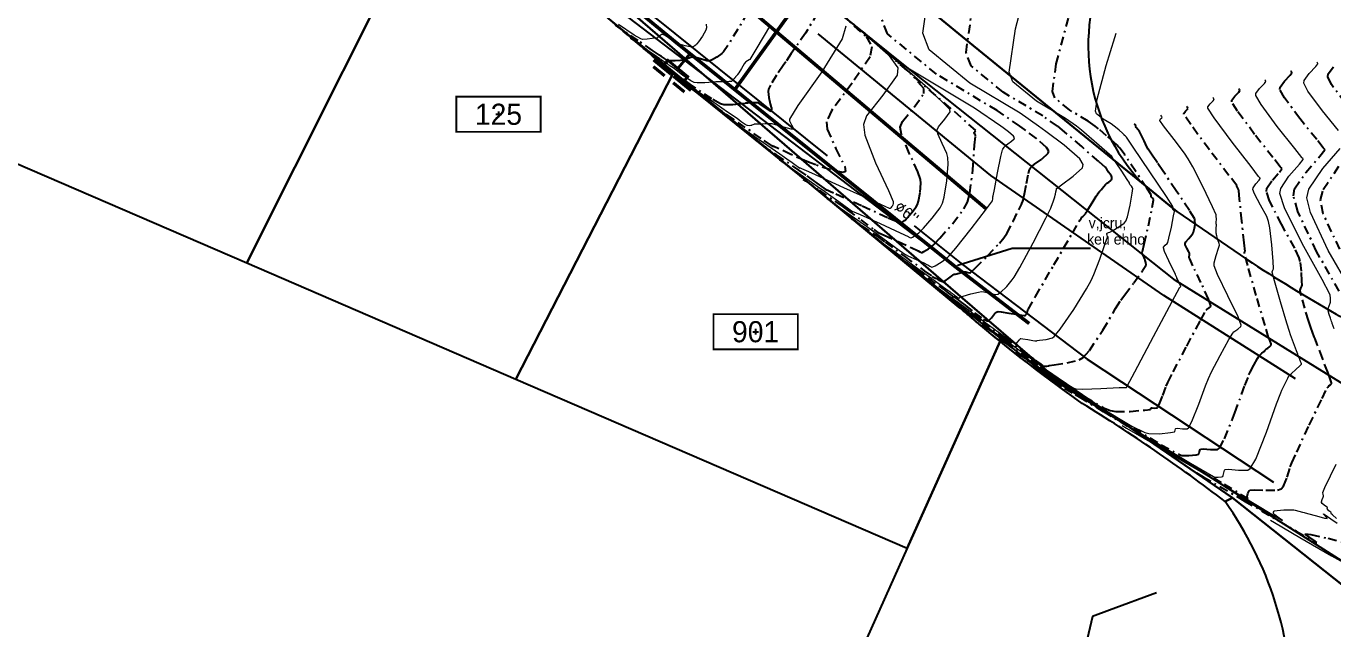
# Model space of a CAD drawing. Header units: metres. Extents: x 222509 to 223547, y 765290 to 766147.
# Drawn here: x 223245.2 to 223319.5, y 765705.2 to 765739.5 of the extents above; entities that cross this region are included whole.
import ezdxf
from ezdxf import colors
from ezdxf.entities.mleader import LeaderData, LeaderLine
from ezdxf.enums import TextEntityAlignment as Align
from ezdxf.math import Vec2, Vec3

# ---------------------------------------------------------------- set-up
doc = ezdxf.new("R2010")
doc.units = ezdxf.units.M
doc.linetypes.add('DASHDOT', pattern=[1, 0.5, -0.25, 0, -0.25])
doc.linetypes.add('DASHED', pattern=[19.05, 12.7, -6.35])
for name, color, linetype in [('Biuv-Kayam', 246, 'DASHED'), ('M2602', 8, 'Continuous'), ('maim kayam', 140, 'DASHED'), ('maim metuhnan', 150, 'Continuous'), ('maim metuhnan 2', 150, 'Continuous'), ('maim metuhnan 4', 150, 'Continuous'), ('maim metuhnan 6', 150, 'Continuous'), ('Maim-Kayam-Betol', 140, 'reka-biyuv$0$Reka_new$0$X_LINE-DASH2'), ('pcell', 160, 'Continuous'), ('scellno', 160, 'Continuous'), ('text-maim', 13, 'Continuous')]:
    doc.layers.add(name, color=color, linetype=linetype)
for name, color, linetype, lineweight in [('M1506', 250, 'Continuous', 25), ('M1507', 250, 'Continuous', 20), ('M1510', 8, 'Continuous', 25), ('M2401', 8, 'DASHED', 25), ('M2404', 8, 'DASHED', 25), ('M2605', 8, 'Continuous', 25)]:
    doc.layers.add(name, color=color, linetype=linetype, lineweight=lineweight)
doc.styles.add('HEBTXT', font='HEBTXT.SHX', dxfattribs={"width": 0.86})
doc.styles.add('MIRYM', font='mirym.shx')
doc.styles.add('reka-biyuv$0$Reka_new$0$STANDARD', font='HEB')
doc.styles.add('S_COMPLEX', font='complex')
doc.styles.get("Standard").update_dxf_attribs({"font": 'arial.ttf'})
doc.linetypes.add('reka-biyuv$0$Reka_new$0$X_LINE-DASH2', pattern='A,0.5,-0.25,0.5,-0.0002,["X",reka-biyuv$0$Reka_new$0$STANDARD,S=0.3,R=0,X=0,Y=-0.14],-0.2', length=1.4502)

# ---------------------------------------------------------------- blocks, each defined once
blk = doc.blocks.new('G$CDE37A9AE')
at = {"layer": 'Biuv-Kayam', "ltscale": 0.05, "const_width": 0.2}
blk.add_lwpolyline([(223256.284, 765764.886), (223275.625, 765749.559), (223299.843, 765729.125)], dxfattribs=at)
blk = doc.blocks.new('A$C50042630')
at = {"layer": 'maim metuhnan', "const_width": 0.18}
for points in [[(-0.649, 0), (0.649, 0)], [(-0.416, 0.3), (0.416, 0.3)]]:
    blk.add_lwpolyline(points, dxfattribs=at)
blk = doc.blocks.new('Cellno')
at = {"color": 2}
for points in [[(-0.4, 0), (0.4, 0)], [(0, 0.4), (0, -0.4)]]:
    blk.add_lwpolyline(points, dxfattribs=at)
at = {"layer": 'scellno', "const_width": 0.25}
blk.add_lwpolyline([(6, 2.5), (-6, 2.5), (-6, -2.5), (6, -2.5)], close=True, dxfattribs=at)
at = {"layer": 'scellno', "style": 'HEBTXT'}
blk.add_attdef('CELLNO', text='', height=3, dxfattribs=at).set_placement((0, 0), align=Align.MIDDLE)
at = {"layer": 'scellno', "style": 'HEBTXT', "flags": 1}
for tag, p in [('CODE', (-0.29, -6)), ('AREA', (0.21, -8.97))]:
    blk.add_attdef(tag, text='', height=2.5, dxfattribs=at).set_placement(p, align=Align.CENTER)
blk = doc.blocks.new('G$C915B2375')
at = {"layer": 'pcell'}
blk.add_lwpolyline([(223345.787, 765687.356), (223313.849, 765712.699), (223303.244, 765719.951), (223298.222, 765724.288), (223270.03, 765748.637), (223262.107, 765755.48), (223242.789, 765770.583), (223241.166, 765771.852), (223222.962, 765788.758), (223218.094, 765793.279), (223213.307, 765797.765), (223158.459, 765847.919)], dxfattribs=at)
for points in [[(223153.64, 765864.204), (223164.879, 765855.599), (223166.249, 765854.347), (223185.394, 765836.845), (223202.838, 765820.9), (223204.001, 765819.834), (223218.774, 765806.329), (223229.851, 765796.177), (223235.984, 765790.507), (223244.354, 765777.812, 0.082779), (223250.192, 765777.768), (223272.504, 765759.967), (223282.06, 765752.337), (223283.728, 765751.005), (223284.674, 765750.238), (223299.106, 765738.398), (223308.679, 765730.611), (223310.675, 765728.987), (223314.643, 765726.262, 0.016108), (223319.745, 765723.151, 0.020548)], [(223242.789, 765770.583), (223262.107, 765755.48), (223270.03, 765748.637), (223298.222, 765724.288), (223303.244, 765719.951), (223313.849, 765712.699), (223313.421, 765712.49, 0.025735), (223305.296, 765718.064, -0.022285), (223298.635, 765723.25, 0.004266), (223298.299, 765723.53), (223289.233, 765731.022), (223283.389, 765735.728, -0.003314), (223282.239, 765736.664, -0.00449), (223280.7, 765737.958, 0.001015), (223278.844, 765739.536), (223277.587, 765740.598), (223271.153, 765745.917), (223270.714, 765746.28), (223260.327, 765754.598), (223254.374, 765757.864), (223238.504, 765766.568)], [(223276.529, 765625.027, 0.248811), (223286.648, 765629.936), (223291.51, 765640.633), (223290.151, 765637.643), (223298.162, 765655.267), (223297.312, 765653.397), (223303.457, 765666.916), (223304.396, 765668.983), (223310.571, 765682.48), (223315.122, 765691.281, 0.114632), (223317.254, 765700.455, 0.155389), (223313.421, 765712.49), (223313.849, 765712.699), (223345.787, 765687.356, 0.34316)]]:
    blk.add_lwpolyline(points, format="xyb", dxfattribs=at)
for points in [[(223299.33, 765752.466), (223304.238, 765766.761), (223311.759, 765788.662), (223316.553, 765786.189), (223322.084, 765783.336), (223324.727, 765781.973), (223322.598, 765775.076), (223318.219, 765776.587), (223311.498, 765757.105), (223306.75, 765743.284, 0.307925), (223308.679, 765730.611), (223310.675, 765728.987), (223310.684, 765728.981), (223310.675, 765728.987), (223308.68, 765730.611), (223299.106, 765738.398), (223284.674, 765750.238), (223284.173, 765750.644), (223284.117, 765750.694), (223284.674, 765750.238), (223286.652, 765748.633, 0.530268)], [(223306.75, 765743.284, 0.307925), (223308.679, 765730.611), (223310.675, 765728.987), (223310.684, 765728.981), (223314.643, 765726.262, 0.016108), (223319.745, 765723.151, 0.020548), (223320.71, 765722.579), (223330.546, 765749.908), (223311.498, 765757.105)], [(223282.029, 765736.838, -0.003882), (223280.7, 765737.958, 0.001015), (223278.844, 765739.536), (223277.587, 765740.598), (223271.153, 765745.917), (223270.714, 765746.28), (223268.716, 765747.88), (223257.783, 765726.052), (223273.084, 765719.442)], [(223298.635, 765723.25, 0.004266), (223298.299, 765723.53), (223289.233, 765731.022), (223283.389, 765735.728, -0.003314), (223282.239, 765736.664, -0.000608), (223282.029, 765736.838), (223273.084, 765719.442), (223295.338, 765709.829), (223300.626, 765721.598, -0.006827)], [(223313.421, 765712.49, 0.025735), (223305.296, 765718.064, -0.015456), (223300.626, 765721.598), (223295.338, 765709.829), (223290.497, 765699.053), (223313.569, 765688.276), (223315.122, 765691.281, 0.114632), (223317.254, 765700.455, 0.155389)]]:
    blk.add_lwpolyline(points, format="xyb", close=True, dxfattribs=at)
blk.add_lwpolyline([(223260.327, 765754.598), (223254.374, 765757.864), (223253.656, 765758.257), (223238.504, 765766.568), (223223.97, 765741.095), (223230.229, 765737.955), (223240.165, 765733.663), (223257.783, 765726.052), (223268.716, 765747.88)], close=True, dxfattribs=at)
at = {"layer": 'scellno', "xscale": 0.4, "yscale": 0.4, "zscale": 0.4}
for p, values in [((223272.099, 765734.51), {'CELLNO': '125'}), ((223286.719, 765722.145), {'CELLNO': '901'})]:
    blk.add_blockref('Cellno', p, dxfattribs=at).add_auto_attribs(values)
blk = doc.blocks.new('G$C1F174877')
at = {"layer": 'M1506', "linetype": 'DASHDOT'}
for points, elevation in [([(223286.248, 765740.3), (223285.719, 765739.348), (223285.135, 765738.422), (223284.886, 765738.067), (223284.792, 765737.966), (223284.51, 765737.75), (223284.203, 765737.584), (223284.078, 765737.545), (223283.955, 765737.547), (223283.638, 765737.638), (223283.316, 765737.742), (223283.187, 765737.762), (223283.1, 765737.752), (223282.883, 765737.682), (223282.666, 765737.603), (223282.578, 765737.581), (223282.456, 765737.567), (223282.148, 765737.547), (223281.843, 765737.544), (223281.723, 765737.551), (223281.692, 765737.56), (223281.623, 765737.607), (223281.557, 765737.662), (223281.53, 765737.683), (223281.482, 765737.716), (223281.363, 765737.797), (223281.245, 765737.878), (223281.197, 765737.91), (223280.865, 765738.137), (223280.04, 765738.699), (223279.215, 765739.262), (223278.884, 765739.489), (223278.757, 765739.577)], 537.25), ([(223290.247, 765740.271), (223289.566, 765739.128), (223288.747, 765737.964), (223288.438, 765737.5), (223288.291, 765737.276), (223287.909, 765736.724), (223287.56, 765736.166), (223287.455, 765735.934), (223287.436, 765735.803), (223287.476, 765735.461), (223287.552, 765735.11), (223287.579, 765734.971), (223287.583, 765734.951), (223287.599, 765734.904), (223287.616, 765734.856), (223287.622, 765734.837), (223287.623, 765734.826), (223287.625, 765734.801), (223287.624, 765734.775), (223287.624, 765734.765), (223287.623, 765734.758), (223287.618, 765734.74), (223287.612, 765734.723), (223287.61, 765734.716), (223287.609, 765734.708), (223287.606, 765734.686), (223287.602, 765734.67), (223287.598, 765734.669), (223287.501, 765734.73), (223287.255, 765734.896), (223287.006, 765735.067), (223286.907, 765735.135), (223286.903, 765735.139), (223286.893, 765735.147), (223286.882, 765735.154), (223286.878, 765735.155), (223286.778, 765735.156), (223286.529, 765735.154), (223286.28, 765735.149), (223286.18, 765735.146), (223286.172, 765735.144), (223286.153, 765735.133), (223286.134, 765735.123), (223286.126, 765735.121), (223285.923, 765735.105), (223285.411, 765735.05), (223284.914, 765735.048), (223284.73, 765735.098), (223284.229, 765735.378), (223283.023, 765736.2), (223281.832, 765737.073), (223281.35, 765737.416), (223281.349, 765737.417), (223281.347, 765737.419), (223281.344, 765737.421), (223281.343, 765737.421), (223281.342, 765737.422), (223281.339, 765737.424), (223281.337, 765737.425), (223281.336, 765737.426), (223281.335, 765737.427), (223281.331, 765737.429), (223281.328, 765737.432), (223281.326, 765737.433), (223281.325, 765737.433), (223281.322, 765737.435), (223281.319, 765737.437), (223281.318, 765737.438), (223281.31, 765737.444), (223281.29, 765737.458), (223281.27, 765737.471), (223281.262, 765737.477), (223281.258, 765737.479), (223281.251, 765737.485), (223281.243, 765737.49), (223281.24, 765737.492), (223281.24, 765737.492), (223281.239, 765737.493), (223281.239, 765737.493), (223281.239, 765737.493)], 537.75), ([(223291.489, 765740.263), (223293.007, 765738.924), (223293.334, 765738.34), (223293.229, 765737.778), (223292.204, 765736.273), (223291.035, 765734.711), (223290.749, 765734.078), (223290.79, 765733.659), (223291.292, 765732.541), (223291.796, 765731.53), (223291.839, 765731.247), (223291.691, 765731.19), (223290.979, 765731.343), (223290.136, 765731.632), (223289.824, 765731.746), (223289.507, 765731.871), (223288.726, 765732.226), (223287.964, 765732.588), (223287.67, 765732.721), (223287.668, 765732.719), (223287.697, 765732.686), (223287.733, 765732.65), (223287.737, 765732.644), (223287.729, 765732.649), (223287.688, 765732.679), (223287.641, 765732.714), (223287.623, 765732.728), (223287.037, 765733.135), (223285.46, 765734.23), (223284.186, 765735.114), (223283.98, 765735.258)], 538.25), ([(223286.707, 765733.033), (223286.873, 765732.918), (223287.895, 765732.21), (223289.161, 765731.331), (223289.63, 765731.003), (223289.793, 765730.886), (223290.198, 765730.59), (223290.593, 765730.3), (223290.745, 765730.191), (223290.745, 765730.192), (223290.721, 765730.216), (223290.698, 765730.241), (223290.699, 765730.243), (223291.287, 765729.979), (223292.772, 765729.307), (223294.265, 765728.629), (223294.865, 765728.357), (223294.879, 765728.349), (223294.914, 765728.328), (223294.948, 765728.313), (223294.961, 765728.314), (223295.001, 765728.333), (223295.099, 765728.393), (223295.193, 765728.464), (223295.227, 765728.496), (223295.337, 765728.616), (223295.611, 765728.922), (223295.854, 765729.244), (223295.926, 765729.383), (223295.986, 765729.576), (223296.085, 765730.083), (223296.119, 765730.596), (223296.097, 765730.796), (223295.952, 765731.23), (223295.451, 765732.301), (223295.014, 765733.357), (223294.95, 765733.774), (223295.078, 765734.106), (223295.741, 765734.921), (223296.293, 765735.693), (223296.282, 765735.971), (223295.475, 765736.9), (223292.931, 765739.121), (223290.172, 765741.309)], 538.75), ([(223289.433, 765730.809), (223289.559, 765730.722), (223290.33, 765730.189), (223291.284, 765729.527), (223291.637, 765729.278), (223291.943, 765729.058), (223292.701, 765728.506), (223293.453, 765727.955), (223293.752, 765727.738), (223293.752, 765727.738), (223293.739, 765727.751), (223293.727, 765727.764), (223293.728, 765727.765), (223294.039, 765727.626), (223294.823, 765727.271), (223295.611, 765726.912), (223295.928, 765726.769), (223295.965, 765726.749), (223296.058, 765726.693), (223296.149, 765726.654), (223296.184, 765726.655), (223296.29, 765726.705), (223296.554, 765726.866), (223296.804, 765727.056), (223296.894, 765727.142), (223297.189, 765727.464), (223297.921, 765728.281), (223298.571, 765729.14), (223298.764, 765729.513), (223298.904, 765730.025), (223299.079, 765731.37), (223299.177, 765732.743), (223299.22, 765733.29), (223299.217, 765733.317), (223299.187, 765733.382), (223299.156, 765733.445), (223299.151, 765733.469), (223299.16, 765733.49), (223299.203, 765733.539), (223299.235, 765733.585), (223299.231, 765733.602), (223297.806, 765734.853), (223294.226, 765737.956), (223290.63, 765741.056)], 539.25), ([(223292.16, 765728.584), (223292.245, 765728.526), (223292.765, 765728.168), (223293.407, 765727.721), (223293.645, 765727.554), (223294.093, 765727.23), (223295.204, 765726.421), (223296.313, 765725.61), (223296.759, 765725.284), (223296.759, 765725.284), (223296.758, 765725.286), (223296.757, 765725.287), (223296.757, 765725.287), (223296.79, 765725.272), (223296.873, 765725.235), (223296.957, 765725.196), (223296.991, 765725.181), (223297.051, 765725.15), (223297.201, 765725.063), (223297.349, 765724.999), (223297.406, 765724.996), (223297.496, 765725.033), (223297.714, 765725.183), (223297.931, 765725.354), (223298.019, 765725.416), (223298.028, 765725.42), (223298.052, 765725.422), (223298.077, 765725.422), (223298.087, 765725.424), (223298.164, 765725.443), (223298.354, 765725.496), (223298.544, 765725.543), (223298.621, 765725.556), (223298.667, 765725.552), (223298.785, 765725.518), (223298.896, 765725.498), (223298.933, 765725.511), (223299.217, 765725.768), (223299.914, 765726.452), (223300.581, 765727.173), (223300.828, 765727.476), (223300.998, 765727.732), (223301.364, 765728.409), (223301.703, 765729.104), (223301.84, 765729.383), (223301.862, 765729.432), (223301.909, 765729.56), (223301.949, 765729.691), (223301.963, 765729.744), (223302.013, 765729.979), (223302.127, 765730.566), (223302.244, 765731.15), (223302.299, 765731.382), (223302.31, 765731.408), (223302.353, 765731.467), (223302.405, 765731.52), (223302.426, 765731.541), (223302.585, 765731.668), (223303.024, 765731.98), (223303.364, 765732.289), (223303.397, 765732.413), (223303.267, 765732.62), (223302.688, 765733.132), (223302.004, 765733.639), (223301.742, 765733.84), (223300.461, 765734.715), (223296.999, 765736.791), (223294.216, 765739.085), (223293.783, 765740.235)], 539.75), ([(223294.887, 765726.36), (223294.931, 765726.33), (223295.199, 765726.145), (223295.529, 765725.915), (223295.652, 765725.829), (223295.906, 765725.645), (223296.536, 765725.186), (223297.166, 765724.726), (223297.42, 765724.541), (223297.478, 765724.499), (223297.622, 765724.393), (223297.767, 765724.288), (223297.825, 765724.246), (223297.839, 765724.235), (223297.875, 765724.209), (223297.911, 765724.183), (223297.926, 765724.172), (223297.998, 765724.12), (223298.178, 765723.99), (223298.359, 765723.859), (223298.431, 765723.807), (223298.641, 765723.645), (223299.163, 765723.221), (223299.682, 765722.85), (223299.886, 765722.755), (223299.961, 765722.768), (223300.136, 765722.935), (223300.307, 765723.155), (223300.377, 765723.235), (223300.38, 765723.239), (223300.388, 765723.247), (223300.396, 765723.255), (223300.4, 765723.258), (223300.417, 765723.264), (223300.46, 765723.278), (223300.505, 765723.288), (223300.522, 765723.288), (223300.692, 765723.268), (223301.114, 765723.208), (223301.537, 765723.143), (223301.706, 765723.117), (223301.753, 765723.11), (223301.869, 765723.089), (223301.985, 765723.067), (223302.032, 765723.059), (223302.033, 765723.059), (223302.034, 765723.059), (223302.036, 765723.059), (223302.036, 765723.06), (223302.041, 765723.06), (223302.052, 765723.062), (223302.063, 765723.064), (223302.067, 765723.067), (223302.077, 765723.08), (223302.101, 765723.114), (223302.124, 765723.15), (223302.131, 765723.166), (223302.146, 765723.201), (223302.176, 765723.291), (223302.208, 765723.38), (223302.225, 765723.415), (223302.642, 765724.143), (223303.686, 765725.949), (223304.735, 765727.753), (223305.158, 765728.478), (223305.177, 765728.508), (223305.226, 765728.581), (223305.278, 765728.651), (223305.3, 765728.678), (223305.322, 765728.7), (223305.38, 765728.752), (223305.438, 765728.803), (223305.46, 765728.824), (223305.473, 765728.839), (223305.501, 765728.878), (223305.528, 765728.919), (223305.539, 765728.935), (223305.541, 765728.938), (223305.546, 765728.945), (223305.551, 765728.952), (223305.553, 765728.955), (223305.642, 765729.104), (223305.861, 765729.474), (223306.082, 765729.843), (223306.174, 765729.989), (223306.202, 765730.027), (223306.277, 765730.115), (223306.356, 765730.202), (223306.387, 765730.237), (223306.425, 765730.283), (223306.519, 765730.399), (223306.616, 765730.512), (223306.658, 765730.555), (223306.697, 765730.585), (223306.805, 765730.652), (223306.909, 765730.721), (223306.944, 765730.753), (223306.958, 765730.775), (223306.98, 765730.841), (223306.987, 765730.91), (223306.983, 765730.936), (223306.96, 765730.985), (223306.881, 765731.103), (223306.795, 765731.22), (223306.761, 765731.267), (223306.76, 765731.269), (223306.756, 765731.275), (223306.752, 765731.281), (223306.75, 765731.283), (223306.75, 765731.284), (223306.748, 765731.286), (223306.747, 765731.288), (223306.746, 765731.289), (223306.73, 765731.317), (223306.691, 765731.387), (223306.649, 765731.454), (223306.627, 765731.478), (223306.239, 765731.822), (223305.267, 765732.669), (223304.286, 765733.507), (223303.888, 765733.84), (223303.053, 765734.414), (223300.793, 765735.77), (223298.973, 765737.266), (223298.69, 765738.017), (223299.163, 765741.372)], 540.25), ([(223297.614, 765724.135), (223297.617, 765724.134), (223297.632, 765724.123), (223297.652, 765724.109), (223297.659, 765724.104), (223297.674, 765724.093), (223297.711, 765724.067), (223297.748, 765724.04), (223297.762, 765724.029), (223297.766, 765724.026), (223297.774, 765724.02), (223297.783, 765724.014), (223297.786, 765724.012), (223297.787, 765724.011), (223297.789, 765724.009), (223297.791, 765724.008), (223297.792, 765724.007), (223297.796, 765724.004), (223297.807, 765723.997), (223297.817, 765723.989), (223297.822, 765723.986), (223298.007, 765723.852), (223298.469, 765723.518), (223298.93, 765723.184), (223299.116, 765723.05), (223299.62, 765722.688), (223300.871, 765721.79), (223302.121, 765720.892), (223302.624, 765720.529), (223302.693, 765720.478), (223302.862, 765720.348), (223303.031, 765720.219), (223303.098, 765720.17), (223303.101, 765720.17), (223303.107, 765720.177), (223303.113, 765720.186), (223303.116, 765720.187), (223303.122, 765720.187), (223303.138, 765720.184), (223303.155, 765720.18), (223303.161, 765720.179), (223303.198, 765720.183), (223303.289, 765720.194), (223303.38, 765720.208), (223303.417, 765720.216), (223303.704, 765720.266), (223304.436, 765720.37), (223305.121, 765720.542), (223305.35, 765720.678), (223305.706, 765721.078), (223306.471, 765722.24), (223307.194, 765723.465), (223307.497, 765723.945), (223307.7, 765724.229), (223308.222, 765724.924), (223308.731, 765725.621), (223308.916, 765725.907), (223308.929, 765725.951), (223308.914, 765726.073), (223308.879, 765726.199), (223308.865, 765726.248), (223308.859, 765726.267), (223308.839, 765726.312), (223308.817, 765726.356), (223308.808, 765726.374), (223308.789, 765726.413), (223308.739, 765726.513), (223308.695, 765726.611), (223308.682, 765726.65), (223308.683, 765726.658), (223308.7, 765726.677), (223308.72, 765726.696), (223308.724, 765726.704), (223308.82, 765727.124), (223309.057, 765728.17), (223309.278, 765729.214), (223309.352, 765729.631), (223309.347, 765729.663), (223309.297, 765729.734), (223309.236, 765729.804), (223309.217, 765729.833), (223309.214, 765729.847), (223309.216, 765729.885), (223309.217, 765729.923), (223309.213, 765729.936), (223308.966, 765730.316), (223308.341, 765731.256), (223307.711, 765732.193), (223307.456, 765732.569), (223307.446, 765732.581), (223307.417, 765732.606), (223307.386, 765732.631), (223307.375, 765732.642), (223307.367, 765732.654), (223307.348, 765732.688), (223307.328, 765732.721), (223307.318, 765732.733), (223307.136, 765732.894), (223306.68, 765733.291), (223306.22, 765733.684), (223306.033, 765733.84), (223305.642, 765734.109), (223304.582, 765734.745), (223303.729, 765735.447), (223303.596, 765735.798), (223303.818, 765737.372), (223304.984, 765741.791)], 540.75), ([(223319.942, 765726.832), (223319.002, 765728.853), (223318.847, 765729.645), (223318.999, 765730.226), (223319.948, 765731.632)], 543.25), ([(223320.244, 765735.153), (223319.472, 765736.205), (223319.27, 765736.63), (223319.29, 765736.809), (223319.613, 765737.257)], 543.25), ([(223311.784, 765714.12), (223312.168, 765713.896), (223314.532, 765712.517), (223317.461, 765710.811), (223318.55, 765710.18), (223318.566, 765710.173), (223318.611, 765710.159), (223318.645, 765710.154), (223318.645, 765710.157), (223318.547, 765710.231), (223318.233, 765710.444), (223317.999, 765710.622), (223318, 765710.649), (223318.298, 765710.607), (223319.272, 765710.397), (223320.339, 765710.144)], 542.75), ([(223319.905, 765724.454), (223318.623, 765726.705), (223317.557, 765728.982), (223317.307, 765729.88), (223317.375, 765730.268), (223318.006, 765731.2), (223318.807, 765732.119), (223319.088, 765732.49), (223319.089, 765732.506), (223319.06, 765732.543), (223319.019, 765732.581), (223319.005, 765732.596), (223318.631, 765733.073), (223317.669, 765734.259), (223316.797, 765735.445), (223316.536, 765735.923), (223316.543, 765736.059), (223316.789, 765736.397), (223317.115, 765736.736), (223317.223, 765736.873), (223317.223, 765736.887), (223317.198, 765736.928), (223317.169, 765736.961), (223317.163, 765736.966)], 542.75), ([(223303.431, 765719.454), (223303.432, 765719.453), (223303.438, 765719.448), (223303.446, 765719.442), (223303.449, 765719.44), (223303.45, 765719.44), (223303.451, 765719.44), (223303.451, 765719.439), (223303.452, 765719.439), (223303.452, 765719.439), (223303.452, 765719.438), (223303.453, 765719.438), (223303.453, 765719.437), (223303.454, 765719.437), (223303.454, 765719.437), (223303.454, 765719.437), (223303.455, 765719.437), (223303.455, 765719.437), (223303.455, 765719.436), (223303.456, 765719.436), (223303.456, 765719.436), (223303.695, 765719.292), (223304.29, 765718.934), (223304.885, 765718.577), (223305.124, 765718.433), (223306.504, 765717.602), (223309.937, 765715.537), (223313.36, 765713.479), (223314.728, 765712.657), (223314.728, 765712.656), (223314.703, 765712.67), (223314.674, 765712.692), (223314.67, 765712.701), (223314.682, 765712.767), (223314.718, 765712.945), (223314.781, 765713.098), (223314.825, 765713.132), (223315.07, 765713.159), (223315.745, 765713.133), (223316.396, 765713.143), (223316.611, 765713.213), (223316.741, 765713.361), (223316.952, 765713.883), (223317.124, 765714.465), (223317.206, 765714.687), (223317.49, 765715.304), (223318.204, 765716.833), (223318.931, 765718.355), (223319.23, 765718.962), (223319.253, 765718.995), (223319.326, 765719.064), (223319.407, 765719.127), (223319.438, 765719.154), (223319.445, 765719.159), (223319.464, 765719.172), (223319.478, 765719.185), (223319.48, 765719.192), (223319.47, 765719.238), (223319.436, 765719.356), (223319.396, 765719.474), (223319.379, 765719.521), (223319.259, 765719.841), (223318.958, 765720.632), (223318.655, 765721.423), (223318.534, 765721.741), (223318.493, 765721.849), (223318.39, 765722.117), (223318.29, 765722.386), (223318.254, 765722.496), (223318.166, 765722.777), (223317.949, 765723.48), (223317.75, 765724.183), (223317.685, 765724.466), (223317.688, 765724.512), (223317.735, 765724.627), (223317.788, 765724.742), (223317.796, 765724.79), (223317.79, 765725.014), (223317.763, 765725.58), (223317.693, 765726.137), (223317.634, 765726.351), (223317.38, 765726.903), (223316.63, 765728.251), (223315.943, 765729.584), (223315.767, 765730.115), (223315.797, 765730.306), (223316.113, 765730.764), (223316.51, 765731.215), (223316.642, 765731.397), (223316.642, 765731.414), (223316.61, 765731.456), (223316.565, 765731.497), (223316.549, 765731.514), (223316.141, 765732.046), (223315.101, 765733.365), (223314.128, 765734.685), (223313.803, 765735.217), (223313.802, 765735.308), (223313.971, 765735.537), (223314.197, 765735.766), (223314.267, 765735.858), (223314.267, 765735.875), (223314.239, 765735.92), (223314.206, 765735.957), (223314.201, 765735.963)], 542.25), ([(223301.509, 765721), (223301.603, 765720.932), (223302.186, 765720.514), (223302.907, 765719.996), (223303.174, 765719.803), (223303.202, 765719.783), (223303.27, 765719.731), (223303.338, 765719.68), (223303.365, 765719.659), (223303.388, 765719.641), (223303.445, 765719.598), (223303.502, 765719.555), (223303.525, 765719.538), (223303.541, 765719.528), (223303.579, 765719.504), (223303.618, 765719.482), (223303.634, 765719.472), (223303.649, 765719.463), (223303.686, 765719.441), (223303.723, 765719.419), (223303.738, 765719.41), (223304.751, 765718.79), (223307.261, 765717.234), (223309.783, 765715.721), (223310.81, 765715.157), (223310.959, 765715.111), (223311.364, 765715.101), (223311.768, 765715.153), (223311.915, 765715.186), (223311.941, 765715.212), (223311.967, 765715.329), (223311.993, 765715.447), (223312.019, 765715.473), (223312.169, 765715.485), (223312.594, 765715.446), (223312.986, 765715.453), (223313.097, 765715.523), (223313.384, 765716.055), (223313.98, 765717.538), (223314.539, 765719.082), (223314.779, 765719.69), (223314.851, 765719.849), (223315.048, 765720.237), (223315.26, 765720.617), (223315.351, 765720.765), (223315.391, 765720.814), (223315.509, 765720.923), (223315.633, 765721.027), (223315.682, 765721.07), (223315.7, 765721.086), (223315.744, 765721.126), (223315.787, 765721.166), (223315.805, 765721.182), (223315.843, 765721.213), (223315.944, 765721.288), (223316.029, 765721.368), (223316.046, 765721.404), (223316.042, 765721.458), (223315.987, 765721.603), (223315.917, 765721.753), (223315.895, 765721.813), (223315.693, 765722.498), (223315.196, 765724.2), (223314.706, 765725.903), (223314.515, 765726.589), (223314.515, 765726.605), (223314.532, 765726.644), (223314.551, 765726.684), (223314.554, 765726.701), (223314.506, 765727.2), (223314.377, 765728.439), (223314.244, 765729.679), (223314.192, 765730.179), (223314.192, 765730.182), (223314.193, 765730.192), (223314.193, 765730.201), (223314.193, 765730.204), (223314.179, 765730.235), (223314.144, 765730.311), (223314.109, 765730.387), (223314.095, 765730.417), (223314.095, 765730.418), (223314.095, 765730.42), (223314.095, 765730.421), (223314.095, 765730.422), (223314.093, 765730.427), (223314.088, 765730.438), (223314.082, 765730.449), (223314.079, 765730.454), (223313.64, 765731.036), (223312.533, 765732.482), (223311.463, 765733.928), (223311.07, 765734.51), (223311.067, 765734.558), (223311.159, 765734.677), (223311.279, 765734.796), (223311.311, 765734.844), (223311.309, 765734.863), (223311.278, 765734.913), (223311.244, 765734.954), (223311.238, 765734.96)], 541.75), ([(223299.586, 765722.547), (223299.774, 765722.412), (223300.933, 765721.58), (223302.367, 765720.55), (223302.899, 765720.166), (223302.954, 765720.126), (223303.09, 765720.023), (223303.225, 765719.92), (223303.279, 765719.879), (223303.325, 765719.844), (223303.437, 765719.757), (223303.551, 765719.671), (223303.597, 765719.638), (223303.628, 765719.618), (223303.705, 765719.572), (223303.783, 765719.526), (223303.814, 765719.508), (223303.843, 765719.49), (223303.917, 765719.446), (223303.991, 765719.401), (223304.021, 765719.384), (223304.43, 765719.123), (223305.439, 765718.451), (223306.464, 765717.84), (223306.893, 765717.656), (223307.205, 765717.599), (223308.023, 765717.609), (223308.851, 765717.687), (223309.176, 765717.716), (223309.186, 765717.724), (223309.195, 765717.764), (223309.203, 765717.805), (223309.212, 765717.815), (223309.264, 765717.819), (223309.409, 765717.805), (223309.544, 765717.808), (223309.582, 765717.832), (223309.679, 765718.015), (223309.878, 765718.527), (223310.07, 765719.056), (223310.159, 765719.262), (223310.462, 765719.858), (223311.236, 765721.329), (223312.026, 765722.791), (223312.35, 765723.374), (223312.386, 765723.414), (223312.507, 765723.495), (223312.605, 765723.576), (223312.613, 765723.616), (223312.472, 765723.992), (223312.047, 765724.943), (223311.592, 765725.9), (223311.414, 765726.284), (223311.407, 765726.298), (223311.39, 765726.332), (223311.375, 765726.367), (223311.372, 765726.382), (223311.374, 765726.415), (223311.389, 765726.499), (223311.399, 765726.583), (223311.396, 765726.615), (223311.361, 765726.696), (223311.247, 765726.895), (223311.153, 765727.089), (223311.145, 765727.164), (223311.182, 765727.248), (223311.35, 765727.447), (223311.536, 765727.647), (223311.594, 765727.734), (223311.625, 765727.814), (223311.674, 765728.025), (223311.709, 765728.241), (223311.722, 765728.327), (223311.72, 765728.333), (223311.709, 765728.347), (223311.697, 765728.362), (223311.694, 765728.368), (223311.693, 765728.398), (223311.698, 765728.474), (223311.695, 765728.548), (223311.686, 765728.575), (223311.391, 765729.033), (223310.637, 765730.164), (223309.875, 765731.292), (223309.57, 765731.746), (223309.494, 765731.857), (223309.304, 765732.133), (223309.119, 765732.411), (223309.049, 765732.526), (223308.977, 765732.661), (223308.81, 765733.005), (223308.645, 765733.349), (223308.573, 765733.485), (223308.543, 765733.533), (223308.456, 765733.647), (223308.368, 765733.759), (223308.337, 765733.804), (223308.337, 765733.808), (223308.346, 765733.817), (223308.355, 765733.826), (223308.356, 765733.83), (223308.345, 765733.851), (223308.311, 765733.906), (223308.28, 765733.95), (223308.275, 765733.958)], 541.25)]:
    blk.add_lwpolyline(points, dxfattribs=dict(at, elevation=elevation))
at = {"layer": 'M1507', "linetype": 'Continuous'}
for points, elevation in [([(223283.911, 765739.638), (223283.924, 765739.421), (223283.885, 765739.282), (223283.703, 765738.951), (223283.479, 765738.632), (223283.387, 765738.51), (223283.355, 765738.474), (223283.257, 765738.394), (223283.15, 765738.337), (223283.106, 765738.328), (223282.998, 765738.337), (223282.721, 765738.394), (223282.445, 765738.475), (223282.339, 765738.516), (223282.202, 765738.588), (223281.87, 765738.801), (223281.544, 765739), (223281.413, 765739.054), (223281.371, 765739.048), (223281.269, 765738.969), (223281.167, 765738.872), (223281.124, 765738.842), (223281.102, 765738.835), (223281.043, 765738.832), (223280.983, 765738.834), (223280.959, 765738.834), (223280.846, 765738.822), (223280.562, 765738.779), (223280.286, 765738.768), (223280.185, 765738.796), (223279.818, 765739.007), (223278.929, 765739.609)], 537), ([(223287.562, 765739.602), (223286.728, 765738.187), (223286.384, 765737.625), (223286.356, 765737.595), (223286.263, 765737.543), (223286.168, 765737.492), (223286.137, 765737.465), (223286.068, 765737.369), (223285.91, 765737.119), (223285.758, 765736.864), (223285.695, 765736.763), (223285.686, 765736.752), (223285.664, 765736.725), (223285.64, 765736.699), (223285.631, 765736.689), (223285.621, 765736.678), (223285.598, 765736.651), (223285.575, 765736.625), (223285.566, 765736.614), (223285.557, 765736.603), (223285.534, 765736.577), (223285.511, 765736.55), (223285.502, 765736.539), (223285.493, 765736.529), (223285.47, 765736.502), (223285.447, 765736.475), (223285.438, 765736.465), (223285.437, 765736.463), (223285.434, 765736.461), (223285.431, 765736.458), (223285.43, 765736.457), (223285.43, 765736.457), (223285.43, 765736.456), (223285.429, 765736.456), (223285.429, 765736.456), (223285.419, 765736.443), (223285.393, 765736.409), (223285.364, 765736.38), (223285.35, 765736.374), (223285.225, 765736.364), (223284.908, 765736.352), (223284.588, 765736.347), (223284.46, 765736.344), (223284.281, 765736.334), (223283.832, 765736.296), (223283.393, 765736.292), (223283.226, 765736.324), (223283.028, 765736.418), (223282.562, 765736.734), (223282.106, 765737.084), (223281.921, 765737.22), (223281.9, 765737.234), (223281.849, 765737.269), (223281.797, 765737.305), (223281.776, 765737.319), (223281.754, 765737.334), (223281.701, 765737.371), (223281.647, 765737.408), (223281.625, 765737.423), (223281.597, 765737.442), (223281.527, 765737.49), (223281.456, 765737.538), (223281.428, 765737.558), (223281.404, 765737.575), (223281.343, 765737.616), (223281.282, 765737.658), (223281.258, 765737.674), (223281.087, 765737.79), (223280.665, 765738.078), (223280.243, 765738.366), (223280.073, 765738.483), (223280.008, 765738.528), (223279.847, 765738.641), (223279.687, 765738.755), (223279.622, 765738.801), (223279.618, 765738.804), (223279.607, 765738.811), (223279.597, 765738.817), (223279.596, 765738.818)], 537.5), ([(223291.859, 765739.525), (223291.652, 765738.807), (223290.491, 765736.926), (223289.119, 765735.002), (223288.648, 765734.23), (223288.647, 765734.143), (223288.763, 765733.904), (223288.875, 765733.701), (223288.868, 765733.66), (223288.743, 765733.663), (223288.319, 765733.775), (223287.849, 765733.917), (223287.666, 765733.957), (223287.552, 765733.966), (223287.267, 765733.963), (223286.98, 765733.95), (223286.865, 765733.946), (223286.832, 765733.947), (223286.751, 765733.948), (223286.669, 765733.947), (223286.637, 765733.943), (223286.616, 765733.936), (223286.563, 765733.909), (223286.511, 765733.882), (223286.489, 765733.875), (223286.452, 765733.869), (223286.359, 765733.859), (223286.267, 765733.861), (223286.233, 765733.871), (223286.135, 765733.927), (223285.898, 765734.088), (223285.664, 765734.259), (223285.569, 765734.327), (223285.441, 765734.415), (223285.121, 765734.634), (223284.801, 765734.853), (223284.672, 765734.942), (223284.341, 765735.171), (223283.451, 765735.79), (223282.733, 765736.289), (223282.616, 765736.37)], 538), ([(223292.231, 765739.696), (223294.261, 765737.915), (223294.808, 765737.156), (223294.774, 765736.739), (223293.958, 765735.603), (223293.027, 765734.412), (223292.849, 765733.926), (223292.934, 765733.312), (223293.53, 765731.754), (223294.271, 765730.181), (223294.535, 765729.549), (223294.541, 765729.517), (223294.536, 765729.433), (223294.518, 765729.35), (223294.507, 765729.318), (223294.496, 765729.295), (223294.456, 765729.243), (223294.411, 765729.193), (223294.393, 765729.173), (223294.388, 765729.168), (223294.372, 765729.156), (223294.356, 765729.146), (223294.35, 765729.143), (223294.347, 765729.143), (223294.342, 765729.146), (223294.336, 765729.149), (223294.334, 765729.15), (223293.593, 765729.487), (223291.747, 765730.325), (223289.912, 765731.156), (223289.184, 765731.482), (223289.183, 765731.48), (223289.211, 765731.449), (223289.24, 765731.419), (223289.241, 765731.417), (223289.163, 765731.473), (223288.945, 765731.633), (223288.717, 765731.8), (223288.626, 765731.865), (223288.099, 765732.233), (223286.678, 765733.22), (223285.529, 765734.016), (223285.343, 765734.146)], 538.5), ([(223288.07, 765731.921), (223288.216, 765731.82), (223289.113, 765731.2), (223290.223, 765730.429), (223290.634, 765730.141), (223290.868, 765729.972), (223291.45, 765729.548), (223292.023, 765729.127), (223292.248, 765728.964), (223292.248, 765728.965), (223292.23, 765728.983), (223292.212, 765729.003), (223292.213, 765729.004), (223292.663, 765728.803), (223293.797, 765728.289), (223294.938, 765727.771), (223295.397, 765727.563), (223295.422, 765727.549), (223295.486, 765727.51), (223295.548, 765727.484), (223295.572, 765727.485), (223295.645, 765727.519), (223295.826, 765727.629), (223295.999, 765727.76), (223296.06, 765727.819), (223296.263, 765728.04), (223296.766, 765728.602), (223297.213, 765729.192), (223297.345, 765729.448), (223297.449, 765729.801), (223297.602, 765730.729), (223297.666, 765731.672), (223297.659, 765732.043), (223297.603, 765732.276), (223297.339, 765732.844), (223297.089, 765733.401), (223297.051, 765733.621), (223297.121, 765733.798), (223297.487, 765734.232), (223297.779, 765734.641), (223297.757, 765734.786), (223296.655, 765735.879), (223293.594, 765738.541), (223290.404, 765741.183)], 539), ([(223290.797, 765729.697), (223290.902, 765729.624), (223291.548, 765729.179), (223292.346, 765728.624), (223292.641, 765728.416), (223293.018, 765728.144), (223293.953, 765727.463), (223294.883, 765726.782), (223295.256, 765726.511), (223295.256, 765726.511), (223295.249, 765726.518), (223295.242, 765726.526), (223295.242, 765726.526), (223295.414, 765726.449), (223295.848, 765726.253), (223296.284, 765726.054), (223296.46, 765725.975), (223296.508, 765725.949), (223296.629, 765725.875), (223296.749, 765725.824), (223296.795, 765725.826), (223296.934, 765725.891), (223297.281, 765726.102), (223297.61, 765726.352), (223297.728, 765726.465), (223298.098, 765726.894), (223298.982, 765728), (223299.843, 765729.125), (223300.183, 765729.579), (223300.196, 765729.607), (223300.206, 765729.685), (223300.208, 765729.767), (223300.21, 765729.8), (223300.211, 765729.809), (223300.216, 765729.831), (223300.221, 765729.853), (223300.223, 765729.862), (223300.298, 765730.239), (223300.479, 765731.18), (223300.672, 765732.115), (223300.761, 765732.487), (223300.781, 765732.533), (223300.859, 765732.636), (223300.95, 765732.732), (223300.988, 765732.769), (223301.06, 765732.829), (223301.265, 765732.975), (223301.424, 765733.118), (223301.44, 765733.175), (223301.379, 765733.271), (223301.11, 765733.51), (223300.791, 765733.747), (223300.669, 765733.84), (223299.164, 765734.864), (223295.101, 765737.3), (223291.837, 765739.995)], 539.5), ([(223293.524, 765727.472), (223293.588, 765727.428), (223293.982, 765727.156), (223294.468, 765726.818), (223294.648, 765726.691), (223295.022, 765726.421), (223295.949, 765725.746), (223296.875, 765725.069), (223297.248, 765724.797), (223297.334, 765724.735), (223297.546, 765724.58), (223297.759, 765724.425), (223297.844, 765724.363), (223297.866, 765724.347), (223297.918, 765724.309), (223297.971, 765724.27), (223297.992, 765724.255), (223298.034, 765724.223), (223298.137, 765724.141), (223298.24, 765724.067), (223298.28, 765724.047), (223298.291, 765724.049), (223298.316, 765724.078), (223298.343, 765724.112), (223298.356, 765724.12), (223298.528, 765724.171), (223298.96, 765724.295), (223299.396, 765724.397), (223299.572, 765724.422), (223299.707, 765724.412), (223300.05, 765724.33), (223300.38, 765724.27), (223300.499, 765724.288), (223300.651, 765724.383), (223301.002, 765724.711), (223301.32, 765725.094), (223301.431, 765725.255), (223301.751, 765725.802), (223302.501, 765727.194), (223303.223, 765728.603), (223303.509, 765729.172), (223303.554, 765729.275), (223303.648, 765729.539), (223303.73, 765729.807), (223303.762, 765729.915), (223303.775, 765729.967), (223303.8, 765730.096), (223303.825, 765730.226), (223303.836, 765730.277), (223303.839, 765730.283), (223303.848, 765730.296), (223303.86, 765730.308), (223303.864, 765730.312), (223304.11, 765730.505), (223304.785, 765730.984), (223305.303, 765731.461), (223305.354, 765731.651), (223305.154, 765731.968), (223304.266, 765732.753), (223303.216, 765733.532), (223302.815, 765733.84), (223301.758, 765734.566), (223298.897, 765736.281), (223296.594, 765738.176), (223296.236, 765739.126), (223296.836, 765743.373)], 540), ([(223296.251, 765725.248), (223296.274, 765725.232), (223296.416, 765725.134), (223296.591, 765725.012), (223296.655, 765724.967), (223296.79, 765724.869), (223297.124, 765724.626), (223297.457, 765724.383), (223297.591, 765724.285), (223297.622, 765724.263), (223297.698, 765724.207), (223297.775, 765724.151), (223297.806, 765724.129), (223297.813, 765724.123), (223297.832, 765724.109), (223297.851, 765724.095), (223297.859, 765724.09), (223297.897, 765724.062), (223297.993, 765723.993), (223298.088, 765723.924), (223298.126, 765723.896), (223298.61, 765723.54), (223299.812, 765722.641), (223301.012, 765721.777), (223301.492, 765721.463), (223301.53, 765721.462), (223301.617, 765721.544), (223301.701, 765721.66), (223301.736, 765721.701), (223301.744, 765721.711), (223301.765, 765721.738), (223301.788, 765721.76), (223301.799, 765721.762), (223301.911, 765721.747), (223302.196, 765721.694), (223302.482, 765721.638), (223302.597, 765721.619), (223302.615, 765721.618), (223302.662, 765721.624), (223302.708, 765721.633), (223302.726, 765721.638), (223302.873, 765721.662), (223303.249, 765721.709), (223303.597, 765721.797), (223303.708, 765721.872), (223304.044, 765722.285), (223304.816, 765723.405), (223305.534, 765724.579), (223305.802, 765725.058), (223305.963, 765725.398), (223306.302, 765726.275), (223306.607, 765727.165), (223306.726, 765727.522), (223306.727, 765727.551), (223306.706, 765727.627), (223306.686, 765727.699), (223306.689, 765727.723), (223306.71, 765727.743), (223306.786, 765727.78), (223306.871, 765727.813), (223306.902, 765727.83), (223307.035, 765727.909), (223307.376, 765728.102), (223307.682, 765728.32), (223307.77, 765728.431), (223307.867, 765728.673), (223308.029, 765729.335), (223308.137, 765730.016), (223308.168, 765730.283), (223308.159, 765730.327), (223308.092, 765730.428), (223308.008, 765730.525), (223307.979, 765730.566), (223307.977, 765730.572), (223307.978, 765730.591), (223307.979, 765730.61), (223307.977, 765730.617), (223307.854, 765730.806), (223307.543, 765731.273), (223307.229, 765731.74), (223307.103, 765731.927), (223307.098, 765731.932), (223307.083, 765731.945), (223307.068, 765731.957), (223307.062, 765731.963), (223307.049, 765731.983), (223307.02, 765732.036), (223306.989, 765732.087), (223306.973, 765732.105), (223306.688, 765732.358), (223305.974, 765732.98), (223305.253, 765733.596), (223304.961, 765733.84), (223304.348, 765734.262), (223302.687, 765735.258), (223301.351, 765736.357), (223301.143, 765736.907), (223301.491, 765739.372), (223303.316, 765746.295)], 540.5), ([(223298.625, 765723.32), (223298.86, 765723.152), (223300.306, 765722.113), (223302.097, 765720.827), (223302.762, 765720.348), (223302.83, 765720.297), (223302.999, 765720.169), (223303.168, 765720.041), (223303.236, 765719.989), (223303.293, 765719.946), (223303.434, 765719.837), (223303.575, 765719.73), (223303.634, 765719.688), (223303.671, 765719.664), (223303.767, 765719.606), (223303.865, 765719.549), (223303.903, 765719.526), (223303.941, 765719.504), (223304.033, 765719.448), (223304.125, 765719.393), (223304.162, 765719.37), (223304.271, 765719.297), (223304.539, 765719.103), (223304.815, 765718.941), (223304.934, 765718.906), (223305.338, 765718.885), (223306.362, 765718.908), (223307.393, 765718.964), (223307.807, 765718.981), (223307.808, 765718.982), (223307.808, 765718.983), (223307.808, 765718.985), (223307.809, 765718.985), (223307.811, 765718.986), (223307.817, 765718.985), (223307.823, 765718.985), (223307.825, 765718.986), (223307.829, 765718.994), (223307.837, 765719.016), (223307.845, 765719.039), (223307.849, 765719.048), (223308.279, 765719.856), (223309.347, 765721.865), (223310.417, 765723.872), (223310.849, 765724.679), (223310.856, 765724.686), (223310.877, 765724.701), (223310.895, 765724.715), (223310.896, 765724.722), (223310.871, 765724.789), (223310.795, 765724.958), (223310.714, 765725.128), (223310.683, 765725.196), (223310.67, 765725.227), (223310.637, 765725.303), (223310.604, 765725.379), (223310.592, 765725.41), (223310.591, 765725.411), (223310.592, 765725.415), (223310.593, 765725.419), (223310.593, 765725.42), (223310.49, 765725.634), (223310.223, 765726.167), (223309.982, 765726.697), (223309.913, 765726.907), (223309.922, 765726.954), (223310.018, 765727.061), (223310.13, 765727.17), (223310.159, 765727.219), (223310.227, 765727.467), (223310.37, 765728.095), (223310.494, 765728.727), (223310.537, 765728.979), (223310.534, 765728.998), (223310.502, 765729.04), (223310.466, 765729.082), (223310.456, 765729.1), (223310.453, 765729.122), (223310.456, 765729.179), (223310.456, 765729.235), (223310.449, 765729.256), (223310.078, 765729.826), (223309.14, 765731.238), (223308.193, 765732.646), (223307.81, 765733.211), (223307.795, 765733.229), (223307.751, 765733.268), (223307.706, 765733.305), (223307.688, 765733.32), (223307.684, 765733.326), (223307.676, 765733.34), (223307.668, 765733.355), (223307.663, 765733.36), (223307.585, 765733.43), (223307.387, 765733.602), (223307.187, 765733.772), (223307.106, 765733.84), (223306.937, 765733.957), (223306.477, 765734.232), (223306.107, 765734.537), (223306.049, 765734.689), (223306.146, 765735.372), (223306.651, 765737.288), (223307.148, 765738.865), (223307.234, 765739.122)], 541), ([(223315.997, 765711.432), (223316.232, 765711.293), (223317.679, 765710.439), (223319.475, 765709.394), (223320.147, 765709.015)], 543), ([(223320.521, 765724.642), (223319.278, 765726.769), (223318.276, 765728.918), (223318.077, 765729.762), (223318.183, 765730.247), (223318.973, 765731.416), (223319.959, 765732.57)], 543), ([(223319.877, 765733.587), (223318.956, 765734.706), (223318.134, 765735.825), (223317.903, 765736.277), (223317.916, 765736.434), (223318.2, 765736.827), (223318.575, 765737.221), (223318.7, 765737.38), (223318.701, 765737.393), (223318.677, 765737.431), (223318.65, 765737.462), (223318.645, 765737.468)], 543), ([(223307.571, 765716.808), (223307.812, 765716.669), (223309.299, 765715.806), (223311.138, 765714.735), (223311.82, 765714.334), (223312.537, 765713.905), (223314.345, 765712.813), (223316.072, 765711.771), (223316.686, 765711.407), (223316.693, 765711.406), (223316.504, 765711.538), (223316.248, 765711.728), (223316.171, 765711.8), (223316.164, 765711.821), (223316.176, 765711.889), (223316.209, 765711.948), (223316.229, 765711.961), (223316.377, 765711.981), (223316.766, 765712.009), (223317.163, 765712.016), (223317.32, 765712.011), (223317.405, 765711.999), (223317.615, 765711.946), (223317.824, 765711.884), (223317.908, 765711.861), (223318.106, 765711.807), (223318.61, 765711.666), (223319.078, 765711.547), (223319.23, 765711.523), (223319.231, 765711.544), (223319.13, 765711.664), (223319.024, 765711.779), (223319.019, 765711.791), (223319.117, 765711.73), (223319.436, 765711.505), (223319.788, 765711.251)], 542.5), ([(223319.752, 765711.523), (223319.52, 765711.724), (223319.432, 765711.805), (223319.432, 765711.81), (223319.445, 765711.824), (223319.458, 765711.837), (223319.458, 765711.842), (223319.424, 765711.878), (223319.328, 765711.966), (223319.234, 765712.053), (223319.202, 765712.089), (223319.203, 765712.096), (223319.221, 765712.115), (223319.239, 765712.134), (223319.239, 765712.141), (223319.193, 765712.181), (223319.056, 765712.277), (223318.931, 765712.378), (223318.9, 765712.424), (223318.899, 765712.47), (223318.943, 765712.6), (223319, 765712.736), (223319.015, 765712.79), (223319.013, 765712.821), (223318.991, 765712.9), (223318.973, 765712.978), (223318.977, 765713.008), (223319.095, 765713.279), (223319.413, 765713.949), (223319.739, 765714.619)], 542.5), ([(223319.631, 765722.314), (223319.514, 765722.62), (223319.502, 765722.651), (223319.472, 765722.728), (223319.444, 765722.806), (223319.433, 765722.837), (223319.406, 765722.918), (223319.336, 765723.121), (223319.279, 765723.323), (223319.27, 765723.404), (223319.279, 765723.466), (223319.338, 765723.618), (223319.402, 765723.771), (223319.418, 765723.834), (223319.422, 765723.898), (223319.417, 765724.061), (223319.392, 765724.222), (223319.371, 765724.283), (223318.947, 765725.109), (223317.805, 765727.156), (223316.796, 765729.189), (223316.537, 765729.997), (223316.58, 765730.287), (223317.053, 765730.982), (223317.658, 765731.667), (223317.865, 765731.944), (223317.866, 765731.96), (223317.835, 765732), (223317.792, 765732.039), (223317.777, 765732.055), (223317.386, 765732.559), (223316.384, 765733.812), (223315.462, 765735.065), (223315.17, 765735.57), (223315.172, 765735.684), (223315.379, 765735.967), (223315.656, 765736.251), (223315.745, 765736.365), (223315.745, 765736.381), (223315.718, 765736.424), (223315.688, 765736.459), (223315.682, 765736.465)], 542.5), ([(223302.47, 765720.227), (223302.518, 765720.193), (223302.812, 765719.981), (223303.177, 765719.719), (223303.312, 765719.622), (223303.326, 765719.612), (223303.36, 765719.586), (223303.395, 765719.559), (223303.408, 765719.549), (223303.42, 765719.54), (223303.449, 765719.518), (223303.478, 765719.496), (223303.489, 765719.488), (223303.497, 765719.483), (223303.517, 765719.471), (223303.536, 765719.459), (223303.544, 765719.455), (223303.552, 765719.45), (223303.571, 765719.439), (223303.589, 765719.427), (223303.597, 765719.423), (223304.912, 765718.627), (223308.176, 765716.64), (223311.446, 765714.676), (223312.769, 765713.907), (223312.839, 765713.882), (223313.034, 765713.869), (223313.222, 765713.896), (223313.284, 765713.92), (223313.313, 765713.962), (223313.348, 765714.118), (223313.387, 765714.268), (223313.422, 765714.302), (223313.621, 765714.32), (223314.183, 765714.271), (223314.704, 765714.28), (223314.854, 765714.368), (223315.162, 765714.903), (223315.783, 765716.433), (223316.351, 765718.043), (223316.593, 765718.676), (223316.654, 765718.817), (223316.816, 765719.163), (223316.982, 765719.505), (223317.05, 765719.642), (223317.056, 765719.65), (223317.072, 765719.665), (223317.09, 765719.68), (223317.098, 765719.686), (223317.194, 765719.773), (223317.437, 765719.99), (223317.674, 765720.209), (223317.763, 765720.298), (223317.766, 765720.307), (223317.759, 765720.333), (223317.746, 765720.36), (223317.741, 765720.371), (223317.714, 765720.442), (223317.647, 765720.617), (223317.58, 765720.792), (223317.554, 765720.863), (223317.483, 765721.048), (223317.307, 765721.506), (223317.137, 765721.967), (223317.074, 765722.154), (223316.926, 765722.636), (223316.568, 765723.839), (223316.227, 765725.043), (223316.1, 765725.527), (223316.101, 765725.559), (223316.134, 765725.636), (223316.17, 765725.713), (223316.175, 765725.745), (223316.15, 765726.13), (223316.081, 765727.092), (223315.972, 765728.045), (223315.897, 765728.419), (223315.792, 765728.69), (223315.432, 765729.34), (223315.086, 765729.978), (223314.998, 765730.233), (223315.013, 765730.325), (223315.171, 765730.546), (223315.362, 765730.763), (223315.419, 765730.85), (223315.418, 765730.868), (223315.384, 765730.912), (223315.338, 765730.956), (223315.322, 765730.974), (223314.897, 765731.532), (223313.82, 765732.918), (223312.796, 765734.305), (223312.436, 765734.864), (223312.434, 765734.933), (223312.565, 765735.107), (223312.738, 765735.281), (223312.789, 765735.351), (223312.788, 765735.369), (223312.759, 765735.417), (223312.725, 765735.456), (223312.719, 765735.462)], 542), ([(223300.548, 765721.773), (223300.689, 765721.672), (223301.559, 765721.047), (223302.637, 765720.273), (223303.037, 765719.985), (223303.078, 765719.954), (223303.18, 765719.877), (223303.281, 765719.8), (223303.322, 765719.769), (223303.356, 765719.743), (223303.441, 765719.677), (223303.527, 765719.613), (223303.561, 765719.588), (223303.584, 765719.573), (223303.642, 765719.538), (223303.7, 765719.504), (223303.724, 765719.49), (223303.746, 765719.477), (223303.802, 765719.443), (223303.857, 765719.41), (223303.879, 765719.397), (223304.59, 765718.955), (223306.348, 765717.835), (223308.122, 765716.774), (223308.851, 765716.407), (223309.08, 765716.348), (223309.692, 765716.346), (223310.31, 765716.418), (223310.546, 765716.451), (223310.564, 765716.467), (223310.582, 765716.545), (223310.598, 765716.626), (223310.615, 765716.644), (223310.716, 765716.652), (223311.002, 765716.626), (223311.265, 765716.63), (223311.339, 765716.677), (223311.531, 765717.035), (223311.925, 765718.034), (223312.301, 765719.071), (223312.469, 765719.476), (223312.652, 765719.856), (223313.133, 765720.789), (223313.638, 765721.708), (223313.851, 765722.07), (223313.918, 765722.14), (223314.136, 765722.288), (223314.313, 765722.438), (223314.329, 765722.51), (223314.156, 765722.984), (223313.572, 765724.188), (223312.985, 765725.406), (223312.806, 765725.9), (223312.798, 765726.062), (223312.904, 765726.477), (223313.052, 765726.895), (223313.096, 765727.063), (223313.096, 765727.09), (223313.079, 765727.157), (223313.055, 765727.224), (223313.046, 765727.251), (223313.029, 765727.308), (223312.988, 765727.451), (223312.946, 765727.593), (223312.93, 765727.65), (223312.93, 765727.651), (223312.931, 765727.653), (223312.932, 765727.656), (223312.932, 765727.657), (223312.929, 765727.685), (223312.921, 765727.755), (223312.913, 765727.825), (223312.912, 765727.854), (223312.912, 765727.91), (223312.918, 765728.05), (223312.923, 765728.189), (223312.924, 765728.245), (223312.924, 765728.249), (223312.919, 765728.258), (223312.914, 765728.267), (223312.913, 765728.27), (223312.914, 765728.346), (223312.925, 765728.535), (223312.921, 765728.72), (223312.903, 765728.79), (223312.698, 765729.253), (223312.155, 765730.398), (223311.576, 765731.526), (223311.326, 765731.969), (223311.109, 765732.296), (223310.514, 765733.076), (223309.919, 765733.846), (223309.703, 765734.157), (223309.703, 765734.183), (223309.755, 765734.247), (223309.819, 765734.311), (223309.833, 765734.337), (223309.83, 765734.357), (223309.797, 765734.409), (223309.762, 765734.452), (223309.756, 765734.459)], 541.5)]:
    blk.add_lwpolyline(points, dxfattribs=dict(at, elevation=elevation))
blk = doc.blocks.new('G$CEBE070F1')
at = {"layer": 'M1510'}
blk.add_polyline3d([(223309.52, 765707.29, 541.61), (223306.85, 765706.31, 541.32), (223305.88, 765705.95, 541.15), (223305.3, 765703.45, 540.95), (223301.43, 765700.8, 539.64), (223300.1, 765698.02, 539.38), (223299.56, 765695.23, 538.86), (223299.17, 765693.17, 538.58), (223298.82, 765691.4, 538.61), (223305.64, 765686.92, 540.2), (223308.62, 765684.95, 541.43), (223316.99, 765677.9, 542.78), (223318.33, 765673.42, 543.14), (223331.55, 765663.38, 545.04), (223343.47, 765655.73, 546.19), (223350.83, 765651.94, 546.75), (223357.69, 765650.55, 548.23), (223363.16, 765647.77, 548.8), (223368.29, 765642.67, 549.02)], dxfattribs=at)
at = {"layer": 'M2401'}
blk.add_polyline3d([(223363.22, 765690.46, 550.78), (223367.98, 765686.39, 550.35), (223367.97, 765685.82, 550.27), (223367.56, 765685.35, 550.23), (223366.98, 765685.07, 549.96), (223366.42, 765685.21, 549.73), (223357.9, 765691.78, 548.26), (223346.82, 765700.25, 546.34), (223333.53, 765709.28, 544.76), (223309.93, 765724.21, 541.48), (223300.1, 765731.03, 539.91), (223281.28, 765746.48, 536.86), (223261.09, 765763.15, 533.83), (223260.8, 765763.57, 533.83), (223260.7, 765764.29, 533.89), (223263.31, 765770.24, 534.69), (223268.62, 765781.81, 536.52), (223272.07, 765788.6, 537.3), (223276.05, 765794.24, 537.71), (223280.85, 765798.73, 538.01), (223285.36, 765801.01, 538.25)], dxfattribs=at)
at = {"layer": 'M2404'}
blk.add_polyline3d([(223136.73, 765865.69, 524.89), (223165.23, 765843.21, 526.29), (223195.5, 765815.6, 527.64), (223213, 765799.29, 528.66), (223226.84, 765786.49, 529.72), (223250.24, 765765.23, 532.67), (223261.6, 765755.73, 534.33), (223280.88, 765740.1, 537.4), (223298.48, 765725.96, 540.27), (223305.58, 765720.58, 541.46), (223323.64, 765708.65, 543.83)], dxfattribs=at)
at = {"layer": 'M2602'}
blk.add_polyline3d([(223326.49, 765715.23, 544.75), (223310.59, 765725.06, 541.8), (223295.04, 765737.41, 539.21), (223262.15, 765763.9, 534.33)], dxfattribs=at)
at = {"layer": 'M2605'}
blk.add_polyline3d([(223257.2, 765757.27, 533.98), (223276.8, 765741.24, 536.99), (223295.35, 765726.01, 540.13), (223303.26, 765719.65, 541.34), (223312.5, 765713.93, 542.53), (223322.41, 765707.62, 543.92)], dxfattribs=at)
blk = doc.blocks.new('G$C48AC2FB6')
at = {"layer": 'maim kayam', "ltscale": 0.1, "const_width": 0.2}
blk.add_lwpolyline([(223298.065, 765725.85), (223302.28, 765722.609)], dxfattribs=at)
at = {"layer": 'maim metuhnan 2', "const_width": 0.16}
for points in [[(223282.543, 765736.271), (223282.862, 765736.649), (223281.734, 765737.575), (223281.416, 765737.189)], [(223282.298, 765737.112), (223282.991, 765737.954), (223282.991, 765737.954)]]:
    blk.add_lwpolyline(points, dxfattribs=at)
at = {"layer": 'maim metuhnan 4', "const_width": 0.2}
blk.add_lwpolyline([(223292.796, 765745.97), (223285.536, 765735.91)], dxfattribs=at)
at = {"layer": 'maim metuhnan 6'}
blk.add_lwpolyline([(223259.139, 765756.119, 0.2, 0.2, 0), (223259.457, 765755.859, 0.2, 0.2, 0), (223259.798, 765756.254, 0.2, 0.2, 0), (223260.387, 765756.344, 0.2, 0.2, 0), (223261.344, 765755.588, 0.2, 0.2, 0), (223266.245, 765751.692, 0.2, 0.2, 0), (223282.202, 765738.588, 0.2, 0.2, 0), (223298.065, 765725.85, 0.2, 0.2, 0)], format="xyseb", dxfattribs=at)
at = {"layer": 'Maim-Kayam-Betol'}
blk.add_lwpolyline([(223147.994, 765857.291), (223164.647, 765842.633), (223171.737, 765835.778), (223185.576, 765823.593), (223224.129, 765786.609), (223250.129, 765763.218), (223263.702, 765752.052), (223298.065, 765725.85)], dxfattribs=at)
at = {"layer": 'maim metuhnan', "ltscale": 0.05, "zscale": 23.95234735593796, "rotation": 140.7804785469741}
for p in [(223281.416, 765737.189), (223282.543, 765736.271)]:
    blk.add_blockref('A$C50042630', p, dxfattribs=at)
at = {"layer": 'maim metuhnan', "style": 'S_COMPLEX'}
blk.add_text('%%C6"', height=0.6, rotation=322, dxfattribs=at).set_placement((223294.57, 765729.126))
at = {"layer": 'text-maim', "style": 'MIRYM'}
for s, p in [('v,jcru,', (223305.662, 765728.028, 516.064)), ('keu ehho', (223305.569, 765727.103, 516.064))]:
    blk.add_text(s, height=0.6, dxfattribs=at).set_placement(p)
at = {"layer": 'text-maim'}
ml = blk.add_multileader_mtext('Standard', dxfattribs=at)
ml.set_content('', color=256)
ml.set_leader_properties()
ml.build(insert=Vec2(0, 0))
ml.multileader.update_dxf_attribs({"dogleg_length": 4.442, "arrow_head_size": 0.18})
ctx = ml.context
ctx.base_point, ctx.char_height, ctx.arrow_head_size, ctx.landing_gap_size, ctx.plane_origin = Vec3(223308.157, 765726.891, 541.5), 2.4, 0.18, 1.2, Vec3(223298.766, 765729.242, 541.5)
ctx.attachment_type = 2
notes = []
notes.append((ctx, [(0, (1, 1, 0), (223301.315, 765726.891, 541.5), (1, 0), 4.442, [(0, [(223298.043, 765725.867, 541.5)], 0, [])])]))
ctx.mtext.insert, ctx.mtext.text_direction, ctx.mtext.alignment, ctx.mtext.flow_direction = Vec3(223306.957, 765726.891, 541.5), Vec3(-1, 0), 3, 5
for ctx, leaders in notes:
    for number, flags, end, landing, length, lines in leaders:
        leader = LeaderData()
        leader.index, (leader.has_last_leader_line, leader.has_dogleg_vector, leader.attachment_direction) = number, flags
        leader.last_leader_point, leader.dogleg_vector, leader.dogleg_length = Vec3(end), Vec3(landing), length
        for number, points, colour, breaks in lines:
            line = LeaderLine()
            line.index, line.vertices, line.color, line.breaks = number, Vec3.list(points), colors.encode_raw_color(colour), breaks
            leader.lines.append(line)
        ctx.leaders.append(leader)

msp = doc.modelspace()

# ---------------------------------------------------------------- block references
for name in ['G$CEBE070F1', 'G$C48AC2FB6', 'G$CDE37A9AE', 'G$C1F174877', 'G$C915B2375']:
    msp.add_blockref(name, (0, 0))

doc.saveas('drawing.dxf')
